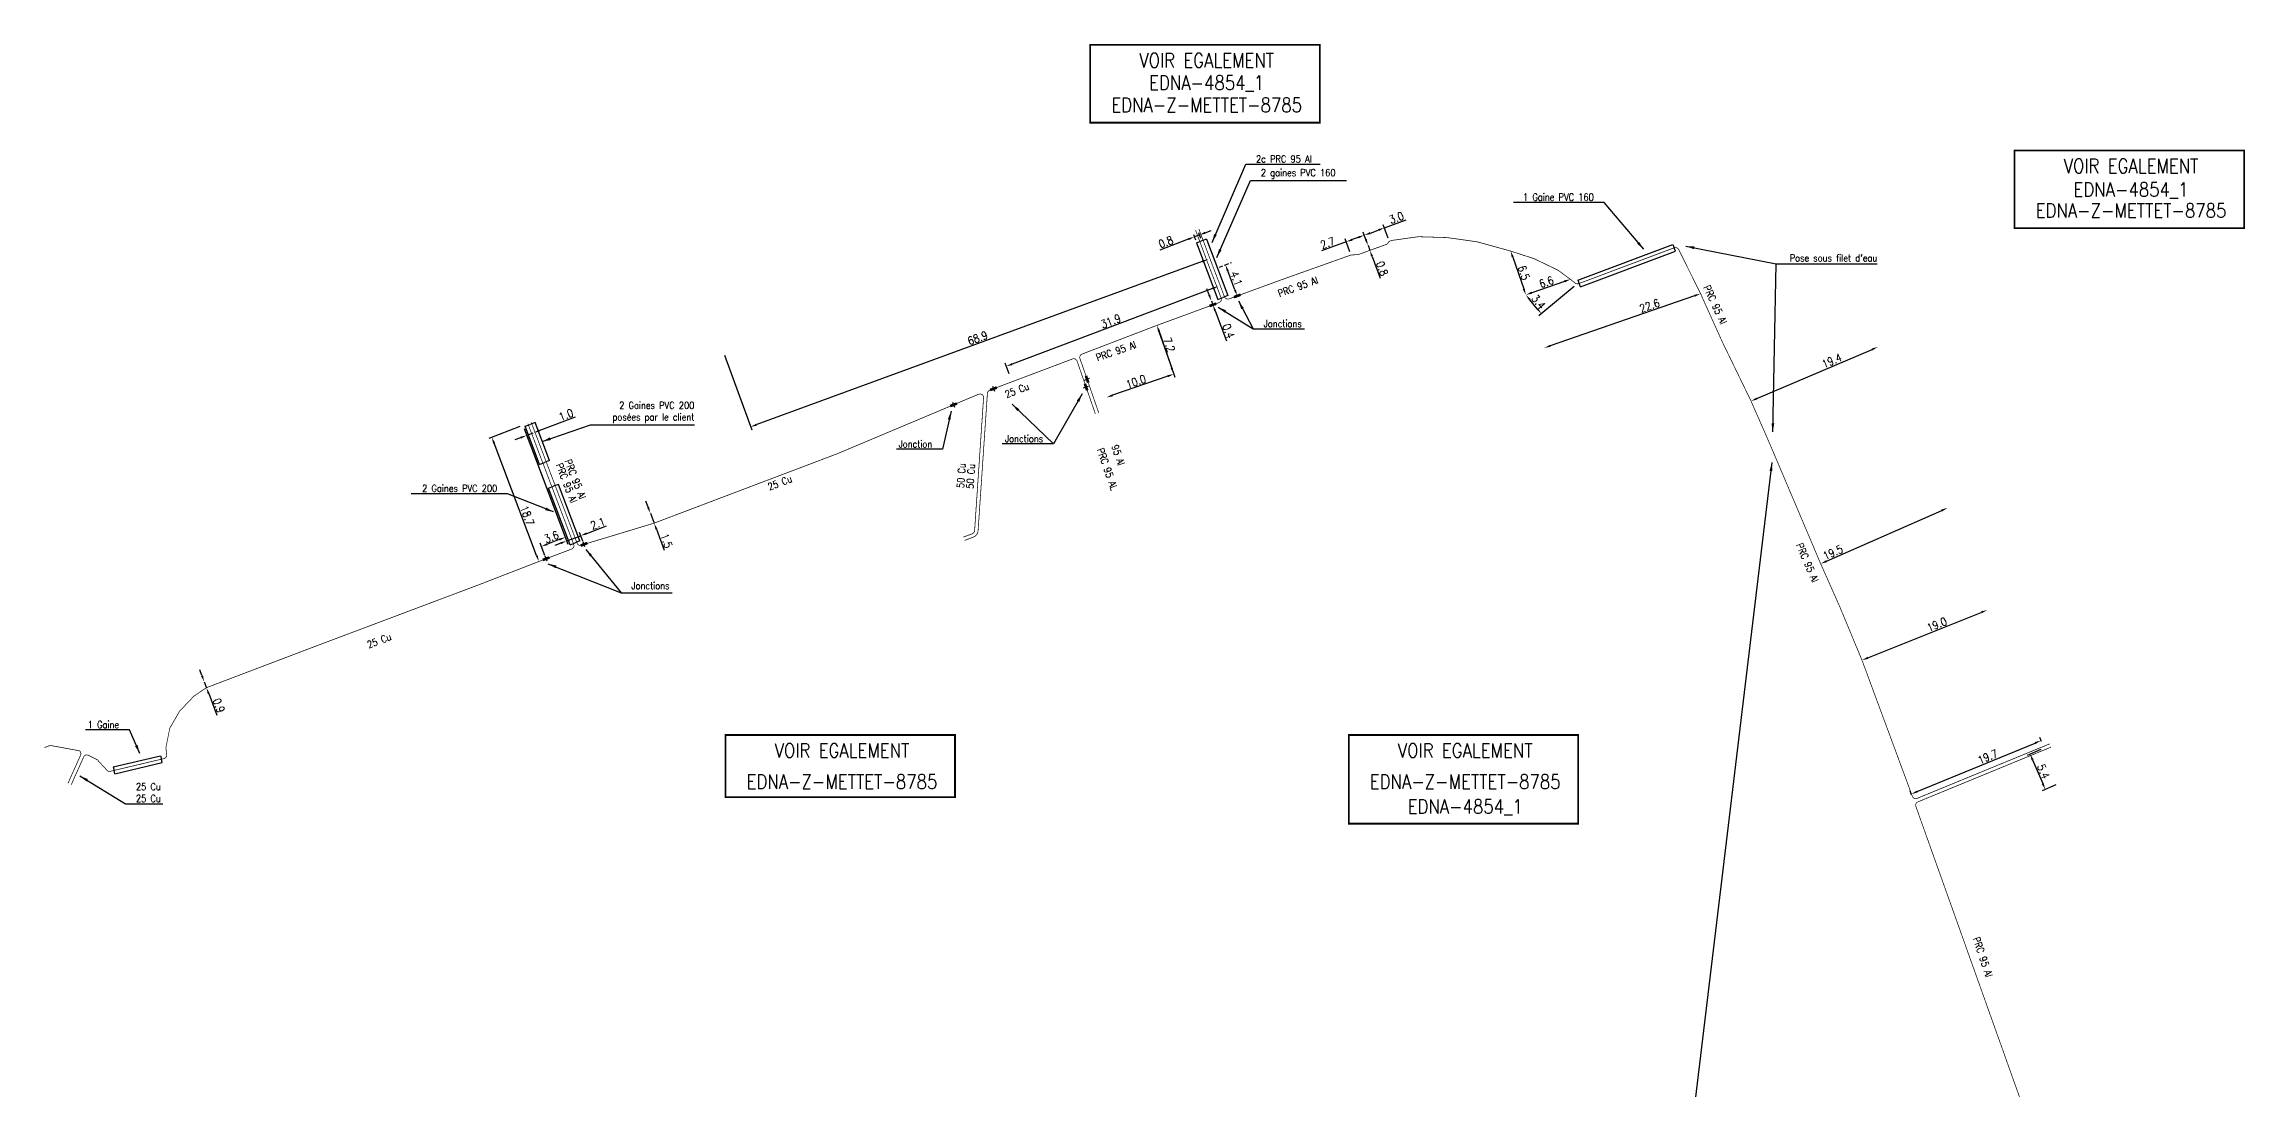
# Model space of a CAD drawing. Header units: millimetres. Extents: x 170000 to 170982, y 110182 to 111000.
# Drawn here: x 170000 to 170309.3, y 110410.8 to 110557.7 of the extents above; entities that cross this region are included whole.
import ezdxf
from ezdxf.enums import TextEntityAlignment as Align

# ---------------------------------------------------------------- set-up
doc = ezdxf.new("R2010")
doc.units = ezdxf.units.MM
doc.header["$PDMODE"] = 34
doc.linetypes.add('DASHED', pattern=[0.75, 0.5, -0.25])
doc.layers.get('0').update_dxf_attribs({"linetype": 'CONTINUOUS'})
doc.layers.get('Defpoints').update_dxf_attribs({"linetype": 'CONTINUOUS'})
for name, color, linetype in [('M_120', 5, 'M_ST_13'), ('M_300', 7, 'CONTINUOUS'), ('M_400', 7, 'CONTINUOUS'), ('M_930', 7, 'CONTINUOUS')]:
    doc.layers.add(name, color=color, linetype=linetype)
doc.styles.get("Standard").update_dxf_attribs({"font": 'romans.shx', "width": 0.85})
doc.linetypes.add('M_ST_13', pattern='A,5,-0.3,["oo",Standard,S=1.5,R=0,X=0,Y=-0.5],-3', length=8.3)
doc.dimstyles.get("Standard").update_dxf_attribs({"dimtxt": 1.5, "dimasz": 1.2, "dimexe": 0.625, "dimexo": 0.625, "dimgap": 0.25, "dimtad": 1, "dimdec": 1, "dimzin": 0, "dimdsep": 46, "dimtxsty": 'Standard', "dimcen": -0.5, "dimadec": 0, "dimazin": 0, "dimtfac": 1, "dimtdec": 1, "dimtmove": 0, "dimatfit": 3, "dimfxl": 0, "dimtolj": 1, "dimtzin": 0, "dimarcsym": 0})

# ---------------------------------------------------------------- blocks, each defined once
blk = doc.blocks.new('M_300_04')
at = {"color": 0, "linetype": 'Continuous'}
blk.add_line((0, 0.375), (0, -0.375), dxfattribs=at)
blk.add_solid([(-0.5, 0.1875), (-0.5, -0.1875), (0.5, 0.1875), (0.5, -0.1875)], dxfattribs=at)
at = {"color": 0, "linetype": 'Continuous', "width": 0.75, "flags": 3}
for tag, p in [('DEF_LEG', (0, -5)), ('DEF_COUP', (0, -7.5)), ('DEF_TYPE', (0, -10))]:
    blk.add_attdef(tag, text='', height=1.2, dxfattribs=at).set_placement(p, align=Align.MIDDLE)
blk = doc.blocks.new('*D0')
at = {"layer": 'Defpoints', "color": 0, "linetype": 'Continuous', "transparency": 16777216}
for p in [(170067.27, 110504.07), (170062.9, 110502.42), (170069.52, 110484.97)]:
    blk.add_point(p, dxfattribs=at)
at = {"layer": 'M_120', "color": 0, "linetype": 'Continuous', "lineweight": -2, "transparency": 16777216}
for p, q in [((170066.83, 110503.91), (170062.46, 110502.25)), ((170069.2, 110485.81), (170063.22, 110501.58))]:
    blk.add_line(p, q, dxfattribs=at)
at = {"layer": 'M_120', "color": 0, "linetype": 'Continuous', "transparency": 16777216}
for points in [[(170063.36, 110501.63), (170063.08, 110501.52), (170062.9, 110502.42)], [(170069.34, 110485.86), (170069.06, 110485.76), (170069.52, 110484.97)]]:
    blk.add_solid(points, dxfattribs=at)
at = {"layer": 'M_120', "color": 0, "linetype": 'Continuous', "transparency": 16777216, "insert": (170067.88, 110491.42), "char_height": 1.125, "attachment_point": 5, "rotation": 290.7833}
blk.add_mtext('\\A1;18.7', dxfattribs=at)
blk = doc.blocks.new('*D1')
at = {"layer": 'Defpoints', "color": 0, "linetype": 'Continuous', "transparency": 16777216}
for p in [(170067.27, 110504.07), (170068.73, 110503.04), (170068.73, 110503.04)]:
    blk.add_point(p, dxfattribs=at)
at = {"layer": 'M_120', "color": 0, "linetype": 'Continuous', "lineweight": -2, "transparency": 16777216}
for p, q in [((170067.43, 110503.64), (170067.96, 110502.24)), ((170067.79, 110502.68), (170068.73, 110503.04)), ((170069.57, 110503.35), (170074.65, 110505.27)), ((170066.95, 110502.36), (170066.11, 110502.04))]:
    blk.add_line(p, q, dxfattribs=at)
at = {"layer": 'M_120', "color": 0, "linetype": 'Continuous', "transparency": 16777216}
for points in [[(170069.52, 110503.49), (170069.62, 110503.21), (170068.73, 110503.04)], [(170066.9, 110502.5), (170067, 110502.22), (170067.79, 110502.68)]]:
    blk.add_solid(points, dxfattribs=at)
at = {"layer": 'M_120', "color": 0, "linetype": 'Continuous', "transparency": 16777216, "insert": (170073.33, 110505.58), "char_height": 1.125, "attachment_point": 5, "rotation": 20.7088}
blk.add_mtext('\\A1;1.0', dxfattribs=at)
blk = doc.blocks.new('*D2')
at = {"layer": 'Defpoints', "color": 0, "linetype": 'Continuous', "transparency": 16777216}
for p in [(170067.26, 110504.07), (170069.86, 110487.08), (170070.52, 110485.35)]:
    blk.add_point(p, dxfattribs=at)
at = {"layer": 'M_120', "color": 0, "linetype": 'Continuous', "lineweight": -2, "transparency": 16777216}
for p, q in [((170067.43, 110503.63), (170073.39, 110487.92)), ((170070.36, 110485.79), (170069.7, 110487.52)), ((170072.38, 110488.04), (170070.7, 110487.4))]:
    blk.add_line(p, q, dxfattribs=at)
at = {"layer": 'M_120', "color": 0, "linetype": 'Continuous', "transparency": 16777216}
for points in [[(170070.65, 110487.54), (170070.76, 110487.26), (170069.86, 110487.08)], [(170072.33, 110488.18), (170072.44, 110487.9), (170073.23, 110488.36)]]:
    blk.add_solid(points, dxfattribs=at)
at = {"layer": 'M_120', "color": 0, "linetype": 'Continuous', "transparency": 16777216, "insert": (170071.28, 110488.42), "char_height": 1.125, "attachment_point": 5, "rotation": 20.7833}
blk.add_mtext('\\A1;3.6', dxfattribs=at)
blk = doc.blocks.new('*D3')
at = {"layer": 'Defpoints', "color": 0, "linetype": 'Continuous', "transparency": 16777216}
for p in [(170067.26, 110504.07), (170075.39, 110488.59), (170075.85, 110487.37)]:
    blk.add_point(p, dxfattribs=at)
at = {"layer": 'M_120', "color": 0, "linetype": 'Continuous', "lineweight": -2, "transparency": 16777216}
for p, q in [((170067.43, 110503.63), (170073.59, 110487.41)), ((170072.58, 110487.53), (170071.74, 110487.21)), ((170073.42, 110487.85), (170075.39, 110488.59)), ((170075.68, 110487.81), (170075.22, 110489.03)), ((170076.23, 110488.91), (170079.04, 110489.98))]:
    blk.add_line(p, q, dxfattribs=at)
at = {"layer": 'M_120', "color": 0, "linetype": 'Continuous', "transparency": 16777216}
for points in [[(170072.53, 110487.67), (170072.63, 110487.39), (170073.42, 110487.85)], [(170076.18, 110489.05), (170076.28, 110488.77), (170075.39, 110488.59)]]:
    blk.add_solid(points, dxfattribs=at)
at = {"layer": 'M_120', "color": 0, "linetype": 'Continuous', "transparency": 16777216, "insert": (170077.79, 110490.31), "char_height": 1.125, "attachment_point": 5, "rotation": 20.7833}
blk.add_mtext('\\A1;2.1', dxfattribs=at)
blk = doc.blocks.new('*D14')
at = {"layer": 'Defpoints', "color": 0, "linetype": 'Continuous', "transparency": 16777216}
for p in [(170156.39, 110518.14), (170149.31, 110508.02), (170149.31, 110508.02)]:
    blk.add_point(p, dxfattribs=at)
at = {"layer": 'M_120', "color": 0, "linetype": 'Continuous', "lineweight": -2, "transparency": 16777216}
for p, q in [((170156.54, 110517.7), (170158.92, 110510.85)), ((170157.91, 110511), (170150.16, 110508.32))]:
    blk.add_line(p, q, dxfattribs=at)
at = {"layer": 'M_120', "color": 0, "linetype": 'Continuous', "transparency": 16777216}
for points in [[(170157.86, 110511.14), (170157.96, 110510.86), (170158.76, 110511.3)], [(170150.11, 110508.46), (170150.21, 110508.17), (170149.31, 110508.02)]]:
    blk.add_solid(points, dxfattribs=at)
at = {"layer": 'M_120', "color": 0, "linetype": 'Continuous', "transparency": 16777216, "insert": (170153.44, 110510.24), "char_height": 1.125, "attachment_point": 5, "rotation": 19.125}
blk.add_mtext('\\A1;10.0', dxfattribs=at)
blk = doc.blocks.new('*D15')
at = {"layer": 'Defpoints', "color": 0, "linetype": 'Continuous', "transparency": 16777216}
for p in [(170156.39, 110518.14), (170158.76, 110511.3), (170158.76, 110511.3)]:
    blk.add_point(p, dxfattribs=at)
at = {"layer": 'M_120', "color": 0, "linetype": 'Continuous', "lineweight": -2, "transparency": 16777216}
blk.add_line((170156.68, 110517.29), (170158.47, 110512.15), dxfattribs=at)
at = {"layer": 'M_120', "color": 0, "linetype": 'Continuous', "transparency": 16777216}
for points in [[(170156.83, 110517.34), (170156.54, 110517.24), (170156.39, 110518.14)], [(170158.61, 110512.2), (170158.32, 110512.1), (170158.76, 110511.3)]]:
    blk.add_solid(points, dxfattribs=at)
at = {"layer": 'M_120', "color": 0, "linetype": 'Continuous', "transparency": 16777216, "insert": (170158.12, 110515.42), "char_height": 1.125, "attachment_point": 5, "rotation": 289.1249}
blk.add_mtext('\\A1;7.2', dxfattribs=at)
blk = doc.blocks.new('*D16')
at = {"layer": 'Defpoints', "color": 0, "linetype": 'Continuous', "transparency": 16777216}
for p in [(170206.11, 110528.58), (170208.24, 110522.43), (170208.24, 110522.43)]:
    blk.add_point(p, dxfattribs=at)
at = {"layer": 'M_120', "color": 0, "linetype": 'Continuous', "lineweight": -2, "transparency": 16777216}
blk.add_line((170206.41, 110527.73), (170207.95, 110523.29), dxfattribs=at)
at = {"layer": 'M_120', "color": 0, "linetype": 'Continuous', "transparency": 16777216}
for points in [[(170206.55, 110527.78), (170206.26, 110527.68), (170206.11, 110528.58)], [(170208.09, 110523.33), (170207.8, 110523.24), (170208.24, 110522.43)]]:
    blk.add_solid(points, dxfattribs=at)
at = {"layer": 'M_120', "color": 0, "linetype": 'Continuous', "transparency": 16777216, "insert": (170207.96, 110525.54), "char_height": 1.125, "attachment_point": 5, "rotation": 289.1249}
blk.add_mtext('\\A1;6.5', dxfattribs=at)
blk = doc.blocks.new('*D17')
at = {"layer": 'Defpoints', "color": 0, "linetype": 'Continuous', "transparency": 16777216}
for p in [(170214.51, 110524.61), (170208.24, 110522.43), (170208.24, 110522.43)]:
    blk.add_point(p, dxfattribs=at)
at = {"layer": 'M_120', "color": 0, "linetype": 'Continuous', "lineweight": -2, "transparency": 16777216}
blk.add_line((170213.66, 110524.32), (170209.09, 110522.73), dxfattribs=at)
at = {"layer": 'M_120', "color": 0, "linetype": 'Continuous', "transparency": 16777216}
for points in [[(170213.61, 110524.46), (170213.71, 110524.17), (170214.51, 110524.61)], [(170209.04, 110522.87), (170209.14, 110522.59), (170208.24, 110522.43)]]:
    blk.add_solid(points, dxfattribs=at)
at = {"layer": 'M_120', "color": 0, "linetype": 'Continuous', "transparency": 16777216, "insert": (170211.13, 110524.23), "char_height": 1.125, "attachment_point": 5, "rotation": 19.1249}
blk.add_mtext('\\A1;6.6', dxfattribs=at)
blk = doc.blocks.new('*D18')
at = {"layer": 'Defpoints', "color": 0, "linetype": 'Continuous', "transparency": 16777216}
for p in [(170232.81, 110522.6), (170210.83, 110514.97), (170210.83, 110514.97)]:
    blk.add_point(p, dxfattribs=at)
at = {"layer": 'M_120', "color": 0, "linetype": 'Continuous', "lineweight": -2, "transparency": 16777216}
blk.add_line((170231.95, 110522.3), (170211.68, 110515.27), dxfattribs=at)
at = {"layer": 'M_120', "color": 0, "linetype": 'Continuous', "transparency": 16777216}
for points in [[(170231.91, 110522.44), (170232, 110522.16), (170232.81, 110522.6)], [(170211.63, 110515.41), (170211.73, 110515.13), (170210.83, 110514.97)]]:
    blk.add_solid(points, dxfattribs=at)
at = {"layer": 'M_120', "color": 0, "linetype": 'Continuous', "transparency": 16777216, "insert": (170225.64, 110520.91), "char_height": 1.125, "attachment_point": 5, "rotation": 19.1293}
blk.add_mtext('\\A1;22.6', dxfattribs=at)
blk = doc.blocks.new('*D19')
at = {"layer": 'Defpoints', "color": 0, "linetype": 'Continuous', "transparency": 16777216}
for p in [(170257.75, 110515.12), (170257.75, 110515.12), (170239.9, 110507.51)]:
    blk.add_point(p, dxfattribs=at)
at = {"layer": 'M_120', "color": 0, "linetype": 'Continuous', "lineweight": -2, "transparency": 16777216}
blk.add_line((170240.73, 110507.86), (170256.92, 110514.77), dxfattribs=at)
at = {"layer": 'M_120', "color": 0, "linetype": 'Continuous', "transparency": 16777216}
for points in [[(170256.87, 110514.9), (170256.98, 110514.63), (170257.75, 110515.12)], [(170240.67, 110508), (170240.78, 110507.72), (170239.9, 110507.51)]]:
    blk.add_solid(points, dxfattribs=at)
at = {"layer": 'M_120', "color": 0, "linetype": 'Continuous', "transparency": 16777216, "insert": (170251.26, 110513.17), "char_height": 1.125, "attachment_point": 5, "rotation": 23.0953}
blk.add_mtext('\\A1;19.4', dxfattribs=at)
blk = doc.blocks.new('*D20')
at = {"layer": 'Defpoints', "color": 0, "linetype": 'Continuous', "transparency": 16777216}
for p in [(170267.54, 110492.5), (170267.54, 110492.5), (170249.69, 110484.65)]:
    blk.add_point(p, dxfattribs=at)
at = {"layer": 'M_120', "color": 0, "linetype": 'Continuous', "lineweight": -2, "transparency": 16777216}
blk.add_line((170250.51, 110485.01), (170266.71, 110492.14), dxfattribs=at)
at = {"layer": 'M_120', "color": 0, "linetype": 'Continuous', "transparency": 16777216}
for points in [[(170266.65, 110492.27), (170266.77, 110492), (170267.54, 110492.5)], [(170250.45, 110485.15), (170250.57, 110484.87), (170249.69, 110484.65)]]:
    blk.add_solid(points, dxfattribs=at)
at = {"layer": 'M_120', "color": 0, "linetype": 'Continuous', "transparency": 16777216, "insert": (170251.41, 110486.23), "char_height": 1.125, "attachment_point": 5, "rotation": 23.7381}
blk.add_mtext('\\A1;19.5', dxfattribs=at)
blk = doc.blocks.new('*D21')
at = {"layer": 'Defpoints', "color": 0, "linetype": 'Continuous', "transparency": 16777216}
for p in [(170273.1, 110478.14), (170273.1, 110478.14), (170255.5, 110471.09)]:
    blk.add_point(p, dxfattribs=at)
at = {"layer": 'M_120', "color": 0, "linetype": 'Continuous', "lineweight": -2, "transparency": 16777216}
blk.add_line((170256.34, 110471.43), (170272.27, 110477.81), dxfattribs=at)
at = {"layer": 'M_120', "color": 0, "linetype": 'Continuous', "transparency": 16777216}
for points in [[(170272.21, 110477.95), (170272.32, 110477.67), (170273.1, 110478.14)], [(170256.28, 110471.57), (170256.39, 110471.29), (170255.5, 110471.09)]]:
    blk.add_solid(points, dxfattribs=at)
at = {"layer": 'M_120', "color": 0, "linetype": 'Continuous', "transparency": 16777216, "insert": (170266.02, 110476.11), "char_height": 1.125, "attachment_point": 5, "rotation": 21.8269}
blk.add_mtext('\\A1;19.0', dxfattribs=at)
blk = doc.blocks.new('*D22')
at = {"layer": 'Defpoints', "color": 0, "linetype": 'Continuous', "transparency": 16777216}
for p in [(170280.66, 110459.79), (170280.89, 110459.24), (170262.66, 110451.73)]:
    blk.add_point(p, dxfattribs=at)
at = {"layer": 'M_120', "color": 0, "linetype": 'Continuous', "lineweight": -2, "transparency": 16777216}
for p, q in [((170280.71, 110459.67), (170280.48, 110460.23)), ((170263.26, 110452.63), (170279.83, 110459.45)), ((170262.48, 110452.17), (170262.25, 110452.72))]:
    blk.add_line(p, q, dxfattribs=at)
at = {"layer": 'M_120', "color": 0, "linetype": 'Continuous', "transparency": 16777216}
for points in [[(170279.77, 110459.59), (170279.88, 110459.31), (170280.66, 110459.79)], [(170263.21, 110452.77), (170263.32, 110452.49), (170262.43, 110452.29)]]:
    blk.add_solid(points, dxfattribs=at)
at = {"layer": 'M_120', "color": 0, "linetype": 'Continuous', "transparency": 16777216, "insert": (170273.17, 110457.52), "char_height": 1.125, "attachment_point": 5, "rotation": 22.3751}
blk.add_mtext('\\A1;19.7', dxfattribs=at)
blk = doc.blocks.new('*D23')
at = {"layer": 'Defpoints', "color": 0, "linetype": 'Continuous', "transparency": 16777216}
for p in [(170281.07, 110458.73), (170283.19, 110453.76), (170281.25, 110452.93)]:
    blk.add_point(p, dxfattribs=at)
at = {"layer": 'M_120', "color": 0, "linetype": 'Continuous', "lineweight": -2, "transparency": 16777216}
for p, q in [((170280.64, 110458.55), (170278.7, 110457.72)), ((170279.48, 110457.08), (170280.9, 110453.76)), ((170282.76, 110453.57), (170280.82, 110452.74))]:
    blk.add_line(p, q, dxfattribs=at)
at = {"layer": 'M_120', "color": 0, "linetype": 'Continuous', "transparency": 16777216}
for points in [[(170279.62, 110457.14), (170279.34, 110457.02), (170279.13, 110457.9)], [(170281.04, 110453.82), (170280.76, 110453.7), (170281.25, 110452.93)]]:
    blk.add_solid(points, dxfattribs=at)
at = {"layer": 'M_120', "color": 0, "linetype": 'Continuous', "transparency": 16777216, "insert": (170280.99, 110455.46), "char_height": 1.125, "attachment_point": 5, "rotation": 293.1244}
blk.add_mtext('\\A1;5.4', dxfattribs=at)
blk = doc.blocks.new('*D13')
at = {"layer": 'Defpoints', "color": 0, "linetype": 'Continuous', "transparency": 16777216}
for p in [(170208.24, 110522.43), (170208.24, 110522.43), (170215.41, 110523.91)]:
    blk.add_point(p, dxfattribs=at)
at = {"layer": 'M_120', "color": 0, "linetype": 'Continuous', "lineweight": -2, "transparency": 16777216}
for p, q in [((170209.85, 110520.48), (170208.81, 110521.74)), ((170215.05, 110523.61), (170210.07, 110519.49))]:
    blk.add_line(p, q, dxfattribs=at)
at = {"layer": 'M_120', "color": 0, "linetype": 'Continuous', "transparency": 16777216}
for points in [[(170208.93, 110521.84), (170208.7, 110521.65), (170208.24, 110522.43)], [(170209.97, 110520.58), (170209.74, 110520.39), (170210.43, 110519.79)]]:
    blk.add_solid(points, dxfattribs=at)
at = {"layer": 'M_120', "color": 0, "linetype": 'Continuous', "transparency": 16777216, "insert": (170210.03, 110521.44), "char_height": 1.125, "attachment_point": 5, "rotation": 309.569}
blk.add_mtext('\\A1;3.4', dxfattribs=at)
blk = doc.blocks.new('*D28')
at = {"layer": 'Defpoints', "color": 0, "linetype": 'Continuous', "transparency": 16777216}
for p in [(170186.06, 110529.39), (170186.06, 110529.39), (170186.32, 110528.68)]:
    blk.add_point(p, dxfattribs=at)
at = {"layer": 'M_120', "color": 0, "linetype": 'Continuous', "lineweight": -2, "transparency": 16777216}
for p, q in [((170185.75, 110530.23), (170185.44, 110531.08)), ((170186.06, 110529.39), (170186.32, 110528.68)), ((170186.63, 110527.84), (170187.75, 110524.76))]:
    blk.add_line(p, q, dxfattribs=at)
at = {"layer": 'M_120', "color": 0, "linetype": 'Continuous', "transparency": 16777216}
for points in [[(170185.89, 110530.28), (170185.61, 110530.18), (170186.06, 110529.39)], [(170186.77, 110527.89), (170186.49, 110527.79), (170186.32, 110528.68)]]:
    blk.add_solid(points, dxfattribs=at)
at = {"layer": 'M_120', "color": 0, "linetype": 'Continuous', "transparency": 16777216, "insert": (170188.05, 110526.13), "char_height": 1.125, "attachment_point": 5, "rotation": 290.0837}
blk.add_mtext('\\A1;0.8', dxfattribs=at)
blk = doc.blocks.new('*D29')
at = {"layer": 'Defpoints', "color": 0, "linetype": 'Continuous', "transparency": 16777216}
for p in [(170185.54, 110530.81), (170183.68, 110528.04), (170186.06, 110529.39)]:
    blk.add_point(p, dxfattribs=at)
at = {"layer": 'M_120', "color": 0, "linetype": 'Continuous', "lineweight": -2, "transparency": 16777216}
for p, q in [((170185.9, 110529.83), (170185.38, 110531.25)), ((170183.01, 110529.88), (170179.53, 110528.61)), ((170183.52, 110528.48), (170182.85, 110530.32)), ((170184.7, 110530.5), (170183.85, 110530.19))]:
    blk.add_line(p, q, dxfattribs=at)
at = {"layer": 'M_120', "color": 0, "linetype": 'Continuous', "transparency": 16777216}
for points in [[(170184.65, 110530.64), (170184.75, 110530.36), (170185.54, 110530.81)], [(170183.8, 110530.33), (170183.9, 110530.05), (170183.01, 110529.88)]]:
    blk.add_solid(points, dxfattribs=at)
at = {"layer": 'M_120', "color": 0, "linetype": 'Continuous', "transparency": 16777216, "insert": (170180.39, 110529.72), "char_height": 1.125, "attachment_point": 5, "rotation": 20.0837}
blk.add_mtext('\\A1;2.7', dxfattribs=at)
blk = doc.blocks.new('*D30')
at = {"layer": 'Defpoints', "color": 0, "linetype": 'Continuous', "transparency": 16777216}
for p in [(170185.54, 110530.81), (170186.06, 110529.39), (170189.05, 110529.95)]:
    blk.add_point(p, dxfattribs=at)
at = {"layer": 'M_120', "color": 0, "linetype": 'Continuous', "lineweight": -2, "transparency": 16777216}
for p, q in [((170185.9, 110529.83), (170185.38, 110531.25)), ((170186.39, 110531.12), (170187.51, 110531.53)), ((170188.89, 110530.39), (170188.2, 110532.28)), ((170188.36, 110531.84), (170191.44, 110532.96))]:
    blk.add_line(p, q, dxfattribs=at)
at = {"layer": 'M_120', "color": 0, "linetype": 'Continuous', "transparency": 16777216}
for points in [[(170186.34, 110531.26), (170186.44, 110530.97), (170185.54, 110530.81)], [(170187.46, 110531.67), (170187.57, 110531.39), (170188.36, 110531.84)]]:
    blk.add_solid(points, dxfattribs=at)
at = {"layer": 'M_120', "color": 0, "linetype": 'Continuous', "transparency": 16777216, "insert": (170190.06, 110533.26), "char_height": 1.125, "attachment_point": 5, "rotation": 20.0837}
blk.add_mtext('\\A1;3.0', dxfattribs=at)
blk = doc.blocks.new('*D87')
at = {"layer": 'Defpoints', "color": 0, "linetype": 'Continuous', "transparency": 16777216}
for p in [(170085.18, 110491.75), (170085.18, 110491.75), (170085.71, 110490.35)]:
    blk.add_point(p, dxfattribs=at)
at = {"layer": 'M_120', "color": 0, "linetype": 'Continuous', "lineweight": -2, "transparency": 16777216}
for p, q in [((170084.86, 110492.59), (170084.54, 110493.44)), ((170085.18, 110491.75), (170085.71, 110490.35)), ((170086.03, 110489.51), (170087.14, 110486.57))]:
    blk.add_line(p, q, dxfattribs=at)
at = {"layer": 'M_120', "color": 0, "linetype": 'Continuous', "transparency": 16777216}
for points in [[(170085, 110492.65), (170084.72, 110492.54), (170085.18, 110491.75)], [(170086.17, 110489.56), (170085.89, 110489.45), (170085.71, 110490.35)]]:
    blk.add_solid(points, dxfattribs=at)
at = {"layer": 'M_120', "color": 0, "linetype": 'Continuous', "transparency": 16777216, "insert": (170087.44, 110487.88), "char_height": 1.125, "attachment_point": 5, "rotation": 290.6857}
blk.add_mtext('\\A1;1.5', dxfattribs=at)
blk = doc.blocks.new('*D88')
at = {"layer": 'Defpoints', "color": 0, "linetype": 'Continuous', "transparency": 16777216}
for p in [(170022.46, 110468.07), (170022.46, 110468.07), (170022.78, 110467.23)]:
    blk.add_point(p, dxfattribs=at)
at = {"layer": 'M_120', "color": 0, "linetype": 'Continuous', "lineweight": -2, "transparency": 16777216}
for p, q in [((170022.15, 110468.92), (170021.83, 110469.76)), ((170022.46, 110468.07), (170022.78, 110467.23)), ((170023.1, 110466.39), (170024.24, 110463.36))]:
    blk.add_line(p, q, dxfattribs=at)
at = {"layer": 'M_120', "color": 0, "linetype": 'Continuous', "transparency": 16777216}
for points in [[(170022.29, 110468.97), (170022.01, 110468.86), (170022.46, 110468.07)], [(170023.24, 110466.44), (170022.96, 110466.34), (170022.78, 110467.23)]]:
    blk.add_solid(points, dxfattribs=at)
at = {"layer": 'M_120', "color": 0, "linetype": 'Continuous', "transparency": 16777216, "insert": (170024.53, 110464.72), "char_height": 1.125, "attachment_point": 5, "rotation": 290.6833}
blk.add_mtext('\\A1;0.9', dxfattribs=at)
blk = doc.blocks.new('*D114')
at = {"layer": 'Defpoints', "color": 0, "linetype": 'Continuous', "transparency": 16777216}
for p in [(170163.61, 110527.43), (170095.44, 110514.39), (170099.28, 110503.88)]:
    blk.add_point(p, dxfattribs=at)
at = {"layer": 'M_120', "color": 0, "linetype": 'Continuous', "lineweight": -2, "transparency": 16777216}
for p, q in [((170162.76, 110527.13), (170100.13, 110504.19)), ((170095.6, 110513.95), (170099.44, 110503.44))]:
    blk.add_line(p, q, dxfattribs=at)
at = {"layer": 'M_120', "color": 0, "linetype": 'Continuous', "transparency": 16777216}
for points in [[(170162.71, 110527.27), (170162.81, 110526.98), (170163.61, 110527.43)], [(170100.08, 110504.33), (170100.18, 110504.05), (170099.28, 110503.88)]]:
    blk.add_solid(points, dxfattribs=at)
at = {"layer": 'M_120', "color": 0, "linetype": 'Continuous', "transparency": 16777216, "insert": (170131.19, 110516.36), "char_height": 1.125, "attachment_point": 5, "rotation": 20.1094}
blk.add_mtext('\\A1;68.9', dxfattribs=at)
blk = doc.blocks.new('*D115')
at = {"layer": 'Defpoints', "color": 0, "linetype": 'Continuous', "transparency": 16777216}
for p in [(170165.05, 110523.64), (170135.21, 110512.39), (170135.76, 110510.91)]:
    blk.add_point(p, dxfattribs=at)
at = {"layer": 'M_120', "color": 0, "linetype": 'Continuous', "lineweight": -2, "transparency": 16777216}
for p, q in [((170164.21, 110523.33), (170136.05, 110512.7)), ((170135.6, 110511.35), (170135.04, 110512.83))]:
    blk.add_line(p, q, dxfattribs=at)
at = {"layer": 'M_120', "color": 0, "linetype": 'Continuous', "transparency": 16777216}
for points in [[(170164.16, 110523.47), (170164.26, 110523.19), (170165.05, 110523.64)], [(170135.99, 110512.84), (170136.1, 110512.56), (170135.21, 110512.39)]]:
    blk.add_solid(points, dxfattribs=at)
at = {"layer": 'M_120', "color": 0, "linetype": 'Continuous', "transparency": 16777216, "insert": (170149.91, 110518.73), "char_height": 1.125, "attachment_point": 5, "rotation": 20.6652}
blk.add_mtext('\\A1;31.9', dxfattribs=at)
blk = doc.blocks.new('*D116')
at = {"layer": 'Defpoints', "color": 0, "linetype": 'Continuous', "transparency": 16777216}
for p in [(170161.35, 110531.34), (170162.05, 110531.61), (170161.64, 110530.57)]:
    blk.add_point(p, dxfattribs=at)
at = {"layer": 'M_120', "color": 0, "linetype": 'Continuous', "lineweight": -2, "transparency": 16777216}
for p, q in [((170161.52, 110530.9), (170161.81, 110530.14)), ((170162.34, 110530.84), (170161.64, 110530.57)), ((170162.22, 110531.17), (170162.51, 110530.4)), ((170163.18, 110531.16), (170164.02, 110531.49)), ((170160.8, 110530.25), (170156.81, 110528.72))]:
    blk.add_line(p, q, dxfattribs=at)
at = {"layer": 'M_120', "color": 0, "linetype": 'Continuous', "transparency": 16777216}
for points in [[(170163.13, 110531.3), (170163.24, 110531.02), (170162.34, 110530.84)], [(170160.75, 110530.39), (170160.86, 110530.11), (170161.64, 110530.57)]]:
    blk.add_solid(points, dxfattribs=at)
at = {"layer": 'M_120', "color": 0, "linetype": 'Continuous', "transparency": 16777216, "insert": (170157.65, 110529.85), "char_height": 1.125, "attachment_point": 5, "rotation": 20.9816}
blk.add_mtext('\\A1;0.8', dxfattribs=at)
blk = doc.blocks.new('*D117')
at = {"layer": 'Defpoints', "color": 0, "linetype": 'Continuous', "transparency": 16777216}
for p in [(170166.03, 110526.65), (170166.03, 110526.65), (170167.68, 110522.28)]:
    blk.add_point(p, dxfattribs=at)
at = {"layer": 'M_120', "color": 0, "linetype": 'Continuous', "lineweight": -2, "transparency": 16777216}
blk.add_line((170167.36, 110523.12), (170166.34, 110525.81), dxfattribs=at)
at = {"layer": 'M_120', "color": 0, "linetype": 'Continuous', "transparency": 16777216}
for points in [[(170166.48, 110525.86), (170166.2, 110525.76), (170166.03, 110526.65)], [(170167.5, 110523.17), (170167.22, 110523.07), (170167.68, 110522.28)]]:
    blk.add_solid(points, dxfattribs=at)
at = {"layer": 'M_120', "color": 0, "linetype": 'Continuous', "transparency": 16777216, "insert": (170167.55, 110524.73), "char_height": 1.125, "attachment_point": 5, "rotation": 290.6655}
blk.add_mtext('\\A1;4.1', dxfattribs=at)
blk = doc.blocks.new('*D118')
at = {"layer": 'Defpoints', "color": 0, "linetype": 'Continuous', "transparency": 16777216}
for p in [(170164.05, 110521.58), (170164.05, 110521.58), (170164.25, 110521.03)]:
    blk.add_point(p, dxfattribs=at)
at = {"layer": 'M_120', "color": 0, "linetype": 'Continuous', "lineweight": -2, "transparency": 16777216}
for p, q in [((170163.73, 110522.43), (170163.41, 110523.27)), ((170164.05, 110521.58), (170164.25, 110521.03)), ((170164.57, 110520.19), (170166.17, 110515.95))]:
    blk.add_line(p, q, dxfattribs=at)
at = {"layer": 'M_120', "color": 0, "linetype": 'Continuous', "transparency": 16777216}
for points in [[(170163.87, 110522.48), (170163.59, 110522.37), (170164.05, 110521.58)], [(170164.71, 110520.24), (170164.43, 110520.14), (170164.25, 110521.03)]]:
    blk.add_solid(points, dxfattribs=at)
at = {"layer": 'M_120', "color": 0, "linetype": 'Continuous', "transparency": 16777216, "insert": (170166.44, 110517.34), "char_height": 1.125, "attachment_point": 5, "rotation": 290.6557}
blk.add_mtext('\\A1;0.4', dxfattribs=at)
blk = doc.blocks.new('M_300_03')
at = {"color": 0, "linetype": 'Continuous'}
blk.add_solid([(-0.5, 0.1875), (-0.5, -0.1875), (0.5, 0.1875), (0.5, -0.1875)], dxfattribs=at)
at = {"color": 0, "linetype": 'Continuous', "width": 0.75, "flags": 3}
for tag, p in [('DEF_LEG', (0, -5)), ('DEF_COUP', (0, -7.5)), ('DEF_TYPE', (0, -10))]:
    blk.add_attdef(tag, text='', height=1.2, dxfattribs=at).set_placement(p, align=Align.MIDDLE)

msp = doc.modelspace()

# ---------------------------------------------------------------- linework, layer by layer
at = {"layer": 'M_120', "const_width": 0.1}
for points in [[(170161.82, 110531.52), (170162.42, 110529.91), (170163.37, 110527.35), (170164.82, 110523.56), (170165.41, 110521.99, -0.417689), (170165.12, 110521.34), (170164.25, 110521.03), (170156.39, 110518.14), (170145.86, 110514.11, 0.40496), (170145.57, 110513.48), (170146.57, 110510.58), (170148.21, 110505.85)], [(170281.89, 110459.34), (170263.23, 110451.67, -0.424732), (170262.58, 110451.96), (170261.43, 110455.07), (170255.5, 110471.09), (170254.73, 110472.94), (170252.31, 110478.76), (170249.69, 110484.65), (170246.07, 110493.18), (170242.56, 110501.44), (170239.9, 110507.51), (170235.89, 110515.76), (170232.81, 110522.6), (170229.73, 110528.8, 0.384648), (170229.1, 110529.04), (170215.74, 110524.03), (170215.67, 110524.01, -0.261362), (170215.19, 110524.08), (170214.51, 110524.61), (170212.78, 110525.89), (170209.42, 110527.51), (170206.11, 110528.58), (170201.43, 110529.88), (170197.17, 110530.48), (170193.13, 110530.6), (170189.41, 110530.08), (170189.19, 110530, 0.142529), (170188.96, 110529.84), (170188.83, 110529.67, -0.141996), (170188.6, 110529.5), (170186.32, 110528.68, 0.000938), (170186.32, 110528.68), (170184.74, 110528.11, -0.074967), (170184.6, 110528.08), (170183.75, 110528.04, 0.073498), (170183.61, 110528.01), (170173.81, 110524.52), (170167.68, 110522.28), (170166.53, 110521.86, -0.410217), (170165.89, 110522.15), (170165.29, 110523.73), (170163.84, 110527.52), (170162.88, 110530.09), (170162.28, 110531.69)], [(170147.74, 110505.69), (170146.43, 110509.47), (170145.17, 110513.11, 0.421703), (170144.52, 110513.42), (170136.66, 110510.46), (170133.41, 110509.23), (170133.41, 110509.23), (170132.89, 110509.03, 0.293003), (170132.56, 110508.6), (170131.25, 110489.26, -0.293559), (170130.61, 110488.4), (170129.34, 110487.92)], [(170129.16, 110488.38), (170130.43, 110488.86, 0.293559), (170130.76, 110489.3), (170132.02, 110507.97, 0.558389), (170131.33, 110508.47), (170127.8, 110506.98), (170111.47, 110500.11), (170085.71, 110490.35), (170085.71, 110490.35), (170075.85, 110487.37), (170075.52, 110487.25, -0.414214), (170074.88, 110487.54), (170074.83, 110487.68), (170071.81, 110495.62), (170070.54, 110498.96), (170068.51, 110504.32), (170068.44, 110504.51)], [(170003.78, 110453.6), (170005.52, 110457.49, -0.427448), (170006.2, 110457.73), (170007.44, 110457.11), (170008.79, 110455.63, 0.273061), (170009.27, 110455.48), (170009.79, 110455.6), (170016.45, 110457.18), (170016.81, 110457.27, 0.378798), (170017.19, 110457.81), (170017.08, 110458.79), (170017.63, 110461.54), (170019.01, 110463.93), (170021.02, 110466.04), (170022.78, 110467.23), (170022.78, 110467.23), (170038.29, 110473.12), (170061.04, 110481.68), (170070.52, 110485.35), (170074.12, 110486.71, 0.414214), (170074.41, 110487.36), (170074.36, 110487.5), (170071.34, 110495.45), (170070.07, 110498.79), (170068.04, 110504.14), (170067.97, 110504.33)], [(170003.32, 110453.8), (170005.09, 110457.75, 0.328965), (170004.94, 110458.36), (170004.94, 110458.36), (170000.97, 110459.09, 0.135665), (170000.7, 110459.07), (170000, 110458.81)], [(170283.08, 110403.61), (170280.61, 110402.83, -0.403892), (170279.99, 110403.13), (170263.74, 110448.67), (170263.07, 110450.56, -0.39843), (170263.35, 110451.18), (170282.08, 110458.88)]]:
    msp.add_lwpolyline(points, format="xyb", dxfattribs=at)
at = {"layer": 'M_120', "color": 7, "linetype": 'DASHED'}
msp.add_lwpolyline([(170165.19, 110526.34), (170166.03, 110526.65), (170166.89, 110526.97)], dxfattribs=at)
at = {"layer": 'M_400', "color": 7, "linetype": 'CONTINUOUS'}
for p, q in [((170161.95, 110529.73), (170162.65, 110530)), ((170161.95, 110529.73), (170164.95, 110521.8)), ((170163.35, 110530.26), (170162.65, 110530)), ((170163.35, 110530.26), (170166.36, 110522.33)), ((170215.56, 110524.5), (170228.93, 110529.51)), ((170215.92, 110523.56), (170229.28, 110528.58)), ((170228.93, 110529.51), (170229.1, 110529.04)), ((170229.28, 110528.58), (170229.1, 110529.04)), ((170164.95, 110521.8), (170165.65, 110522.06)), ((170166.36, 110522.33), (170165.65, 110522.06)), ((170215.56, 110524.5), (170215.74, 110524.03)), ((170215.92, 110523.56), (170215.74, 110524.03)), ((170067.57, 110503.97), (170068.27, 110504.23)), ((170069.61, 110498.61), (170067.57, 110503.97)), ((170068.98, 110504.5), (170068.27, 110504.23)), ((170071.01, 110499.14), (170068.98, 110504.5)), ((170069.61, 110498.61), (170070.31, 110498.87)), ((170071.01, 110499.14), (170070.31, 110498.87)), ((170070.87, 110495.27), (170071.58, 110495.53)), ((170073.89, 110487.32), (170070.87, 110495.27)), ((170072.28, 110495.8), (170071.58, 110495.53)), ((170075.29, 110487.85), (170072.28, 110495.8)), ((170073.89, 110487.32), (170074.59, 110487.59)), ((170075.29, 110487.85), (170074.59, 110487.59)), ((170009.68, 110456.09), (170016.34, 110457.67)), ((170009.91, 110455.11), (170016.57, 110456.7)), ((170016.34, 110457.67), (170016.45, 110457.18)), ((170016.57, 110456.7), (170016.45, 110457.18)), ((170009.68, 110456.09), (170009.79, 110455.6)), ((170009.91, 110455.11), (170009.79, 110455.6))]:
    msp.add_line(p, q, dxfattribs=at)
at = {"layer": 'M_930', "const_width": 0.25}
for points in [[(170147.02, 110557.55), (170179.28, 110557.55), (170179.28, 110546.62), (170147.02, 110546.62)], [(170276.95, 110542.72), (170309.21, 110542.72), (170309.21, 110531.79), (170276.95, 110531.79)], [(170095.74, 110460.58), (170128, 110460.58), (170128, 110451.83), (170095.74, 110451.83)], [(170183.35, 110460.58), (170215.61, 110460.58), (170215.61, 110448.12), (170183.35, 110448.12)]]:
    msp.add_lwpolyline(points, close=True, dxfattribs=at)

# ---------------------------------------------------------------- block references
at = {"layer": 'M_300'}
for name, p, rotation in [('M_300_03', (170167.68, 110522.28), 200.0524500442502), ('M_300_03', (170164.25, 110521.03), 19.73186403573736), ('M_300_04', (170133.41, 110509.23), 20.79952059093175), ('M_300_04', (170146.43, 110509.47), 109.1249368978495), ('M_300_04', (170146.57, 110510.58), 109.1249368978494), ('M_300_04', (170127.8, 110506.98), 20.79952059093175), ('M_300_04', (170075.85, 110487.37), 200.7995205901523), ('M_300_04', (170070.52, 110485.35), 200.7995205901523)]:
    msp.add_blockref(name, p, dxfattribs=dict(at, rotation=rotation))

# ---------------------------------------------------------------- texts
at = {"layer": 'M_120', "linetype": 'Continuous', "width": 0.85}
for rotation, p in [(19.7074, (170173.61, 110522.11)), (19.1249, (170148.04, 110513.09)), (293.5014, (170246.21, 110487.29))]:
    msp.add_text('PRC 95 Al', height=1, rotation=rotation, dxfattribs=at).set_placement(p)
at = {"layer": 'M_120', "width": 0.85}
for s, rotation, p in [('PRC 95 Al', 295.1809, (170233.17, 110523.49)), ('25 Cu', 20.7995, (170135.27, 110507.94)), ('PRC 95 AL', 289.1249, (170147.94, 110500.7)), ('95 Al', 289.1249, (170149.98, 110501.16)), ('PRC 95 Al', 291.2446, (170071.87, 110498.54)), ('PRC 95 Al', 291.2446, (170073.1, 110499.08)), ('25 Cu', 20.7995, (170101.94, 110494.94)), ('50 Cu', 86.1225, (170129.26, 110495.26)), ('50 Cu', 86.1225, (170130.59, 110495.15)), ('25 Cu', 20.7995, (170045.61, 110472.75)), ('PRC 95 Al', 288.4827, (170271.07, 110432))]:
    msp.add_text(s, height=1, rotation=rotation, dxfattribs=at).set_placement(p)
at = {"layer": 'M_120', "linetype": 'Continuous', "char_height": 1}
for s, insert, attachment_point in [('2c PRC 95 Al ', (170170.32, 110541.53), 4), ("Pose sous filet d'eau", (170257.65, 110527.61), 6)]:
    msp.add_mtext(s, dxfattribs=dict(at, insert=insert, attachment_point=attachment_point))
at = {"layer": 'M_120', "insert": (170012.87, 110451.16), "char_height": 1, "attachment_point": 7}
msp.add_mtext('25 Cu\\P25 Cu', dxfattribs=at)
at = {"layer": 'M_300', "char_height": 1, "attachment_point": 4}
for s, insert in [('Jonctions ', (170171.39, 110518.4)), ('Jonctions', (170082.52, 110481.58))]:
    msp.add_mtext(s, dxfattribs=dict(at, insert=insert))
at = {"layer": 'M_300', "linetype": 'Continuous', "char_height": 1, "attachment_point": 6}
for s, insert in [('Jonction', (170124.81, 110501.48)), ('Jonctions', (170140.39, 110502.23))]:
    msp.add_mtext(s, dxfattribs=dict(at, insert=insert))
at = {"layer": 'M_400', "char_height": 1}
for s, insert, attachment_point in [('2 gaines PVC 160 ', (170171, 110539.42), 4), ('1 Gaine PVC 160 ', (170217.8, 110536.16), 6), ('2 Gaines PVC 200\\Pposées par le client', (170091.37, 110505.92), 6), ('2 Gaines PVC 200', (170063.67, 110495.24), 6), ('1 Gaine', (170010.5, 110462.05), 6)]:
    msp.add_mtext(s, dxfattribs=dict(at, insert=insert, attachment_point=attachment_point))
at = {"layer": 'M_930', "width": 0.85}
for s, p in [('VOIR EGALEMENT', (170163.38, 110554.38)), ('EDNA-4854_1', (170163.38, 110551.24)), ('EDNA-Z-METTET-8785', (170163.38, 110548.12)), ('VOIR EGALEMENT', (170293.32, 110539.55)), ('EDNA-4854_1', (170293.32, 110536.23)), ('EDNA-Z-METTET-8785', (170293.32, 110533.29)), ('VOIR EGALEMENT', (170112.11, 110457.4)), ('VOIR EGALEMENT', (170199.72, 110457.4)), ('EDNA-Z-METTET-8785', (170112.11, 110453.03)), ('EDNA-Z-METTET-8785', (170199.72, 110453.03)), ('EDNA-4854_1', (170199.72, 110449.54))]:
    msp.add_text(s, height=2, dxfattribs=at).set_placement(p, align=Align.CENTER)

# ---------------------------------------------------------------- dimensions: what is measured, and where the dimension line sits
at = {"layer": 'M_120', "linetype": 'Continuous'}
for base, p1, p2, angle, override, picture, middle in [((170185.54, 110530.81), (170189.05, 110529.95), (170186.06, 110529.39), 20.0837, {"dimscale": 0.75}, '*D30', (170190.32, 110532.55)), ((170161.6438, 110530.5727), (170162.0503, 110531.6073), (170161.35, 110531.3387), 20.9816, {"dimscale": 0.75, "dimatfit": 0}, '*D116', (170157.9223, 110529.1456)), ((170185.54, 110530.81), (170183.68, 110528.04), (170186.06, 110529.39), 200.0837, {"dimscale": 0.75}, '*D29', (170180.65, 110529.02)), ((170186.061, 110529.388), (170186.3185, 110528.6836), (170186.061, 110529.388), 290.0837, {"dimscale": 0.75}, '*D28', (170187.345, 110525.8761)), ((170208.24, 110522.43), (170206.11, 110528.58), (170208.24, 110522.43), 109.1249, {"dimscale": 0.75}, '*D16', (170207.25, 110525.29)), ((170208.24, 110522.43), (170214.51, 110524.61), (170208.24, 110522.43), 19.1249, {"dimscale": 0.75}, '*D17', (170211.38, 110523.52)), ((170135.21, 110512.39), (170165.05, 110523.64), (170135.76, 110510.91), 20.6652, {"dimscale": 0.75, "dimatfit": 0}, '*D115', (170150.17, 110518.03)), ((170149.31, 110508.02), (170156.39, 110518.14), (170149.31, 110508.02), 19.125, {"dimscale": 0.75}, '*D14', (170153.68, 110509.54)), ((170158.76, 110511.3), (170156.39, 110518.14), (170158.76, 110511.3), 109.1249, {"dimscale": 0.75}, '*D15', (170157.42, 110515.18)), ((170257.75, 110515.12), (170239.9, 110507.51), (170257.75, 110515.12), 203.0953, {"dimscale": 0.75}, '*D19', (170251.55, 110512.48)), ((170068.73, 110503.04), (170067.27, 110504.07), (170068.73, 110503.04), 200.7088, {"dimscale": 0.75}, '*D1', (170073.6, 110504.88)), ((170062.9, 110502.42), (170069.52, 110484.97), (170067.27, 110504.07), 290.7833, {"dimscale": 0.75}, '*D0', (170067.18, 110491.15)), ((170069.86, 110487.08), (170067.26, 110504.07), (170070.52, 110485.35), 20.7833, {"dimscale": 0.75}, '*D2', (170071.54, 110487.72)), ((170075.39, 110488.59), (170067.26, 110504.07), (170075.85, 110487.37), 200.7833, {"dimscale": 0.75}, '*D3', (170078.05, 110489.61)), ((170085.18, 110491.75), (170085.71, 110490.35), (170085.18, 110491.75), 290.6857, {"dimscale": 0.75, "dimatfit": 0}, '*D87', (170086.74, 110487.62)), ((170267.54, 110492.5), (170249.69, 110484.65), (170267.54, 110492.5), 203.7381, {"dimscale": 0.75}, '*D20', (170251.71, 110485.54)), ((170273.1, 110478.14), (170255.5, 110471.09), (170273.1, 110478.14), 201.8269, {"dimscale": 0.75}, '*D21', (170266.3, 110475.42)), ((170022.46, 110468.07), (170022.78, 110467.23), (170022.46, 110468.07), 290.6833, {"dimscale": 0.75, "dimatfit": 0}, '*D88', (170023.83, 110464.46)), ((170280.66, 110459.79), (170262.66, 110451.73), (170280.89, 110459.24), 202.3751, {"dimscale": 0.75}, '*D22', (170273.46, 110456.83)), ((170281.25, 110452.93), (170281.07, 110458.73), (170283.19, 110453.76), 113.1244, {"dimscale": 0.75}, '*D23', (170280.3, 110455.17))]:
    dim = msp.add_linear_dim(base=base, p1=p1, p2=p2, angle=angle, dimstyle='Standard', override=override, dxfattribs=at)
    dim.commit()
    dim.dimension.update_dxf_attribs({"geometry": picture, "text_midpoint": middle, "dimtype": 160})
for base, p1, p2, angle, text, override, picture, middle in [((170099.28, 110503.88), (170163.61, 110527.43), (170095.44, 110514.39), 20.1094, '68.9', {"dimscale": 0.75, "dimatfit": 0}, '*D114', (170131.45, 110515.66)), ((170166.03, 110526.65), (170167.68, 110522.28), (170166.03, 110526.65), 290.6655, '4.1', {"dimscale": 0.75, "dimatfit": 0}, '*D117', (170166.85, 110524.47)), ((170164.05, 110521.58), (170164.25, 110521.03), (170164.05, 110521.58), 290.6557, '0.4', {"dimscale": 0.75, "dimatfit": 0}, '*D118', (170165.74, 110517.08)), ((170208.24, 110522.43), (170215.41, 110523.91), (170208.24, 110522.43), 309.569, '3.4', {"dimscale": 0.75}, '*D13', (170209.45, 110520.97)), ((170210.83, 110514.97), (170232.81, 110522.6), (170210.83, 110514.97), 19.1293, '22.6', {"dimscale": 0.75}, '*D18', (170225.89, 110520.2))]:
    dim = msp.add_linear_dim(base=base, p1=p1, p2=p2, angle=angle, text=text, dimstyle='Standard', override=override, dxfattribs=at)
    dim.commit()
    dim.dimension.update_dxf_attribs({"geometry": picture, "text_midpoint": middle, "dimtype": 160})

# ---------------------------------------------------------------- leaders
at = {"layer": 'M_120', "linetype": 'Continuous', "annotation_type": 0, "has_hookline": 1, "hookline_direction": 0}
for points, text_width in [([(170164.14, 110529.81), (170168.87, 110540.78), (170170.07, 110540.78)], 9.03), ([(170230.72, 110529.28), (170243.44, 110526.77)], 13.96)]:
    msp.add_leader(points, dimstyle='Standard', dxfattribs=dict(at, text_width=text_width))
at = {"layer": 'M_120', "linetype": 'Continuous'}
for points in [[(170242.95, 110503.17), (170243.44, 110526.77)], [(170242.84, 110498.87), (170228.26, 110377.86)]]:
    msp.add_leader(points, dimstyle='Standard', dxfattribs=at)
at = {"layer": 'M_120', "annotation_type": 0, "has_hookline": 1, "hookline_direction": 0, "text_width": 3.8}
msp.add_leader([(170004.99, 110454.84), (170011.42, 110450.91), (170012.62, 110450.91)], dimstyle='Standard', dxfattribs=at)
at = {"layer": 'M_300', "annotation_type": 0, "has_hookline": 1, "hookline_direction": 0, "text_width": 5.75}
for points in [[(170167.84, 110521.58), (170169.94, 110517.65), (170171.14, 110517.65)], [(170070.79, 110484.65), (170081.07, 110480.58), (170082.27, 110480.58)]]:
    msp.add_leader(points, dimstyle='Standard', dxfattribs=at)
at = {"layer": 'M_300'}
msp.add_leader([(170164.99, 110520.72), (170169.94, 110517.65)], dimstyle='Standard', dxfattribs=at)
at = {"layer": 'M_300', "linetype": 'Continuous', "annotation_type": 0, "has_hookline": 1, "hookline_direction": 1}
for points, text_width in [([(170127.45, 110506.09), (170126.26, 110500.73), (170125.06, 110500.73)], 5.02), ([(170145.89, 110508.51), (170141.84, 110501.48), (170140.64, 110501.48)], 5.75)]:
    msp.add_leader(points, dimstyle='Standard', dxfattribs=dict(at, text_width=text_width))
at = {"layer": 'M_300', "linetype": 'Continuous'}
msp.add_leader([(170136.04, 110507.06), (170141.84, 110501.48)], dimstyle='Standard', dxfattribs=at)
at = {"layer": 'M_300'}
msp.add_leader([(170076.12, 110486.67), (170081.07, 110480.58)], dimstyle='Standard', override={"dimscale": 0.75, "dimasz": 1.5, "dimgap": 0.25, "dimtad": 0}, dxfattribs=at)
at = {"layer": 'M_400', "annotation_type": 0, "has_hookline": 1}
for points, hookline_direction, text_width in [([(170164.81, 110527.7), (170169.55, 110538.5), (170170.75, 110538.5)], 0, 12.02), ([(170224.81, 110528.83), (170219.25, 110535.41), (170218.05, 110535.41)], 1, 11.29), ([(170069.99, 110501.82), (170076.77, 110504.17), (170077.97, 110504.17)], 0, 13.15), ([(170071.57, 110491.92), (170065.12, 110494.49), (170063.92, 110494.49)], 1, 12.1), ([(170013.4, 110458), (170011.95, 110461.3), (170010.75, 110461.3)], 1, 4.74)]:
    msp.add_leader(points, dimstyle='Standard', dxfattribs=dict(at, hookline_direction=hookline_direction, text_width=text_width))

doc.saveas('drawing.dxf')
